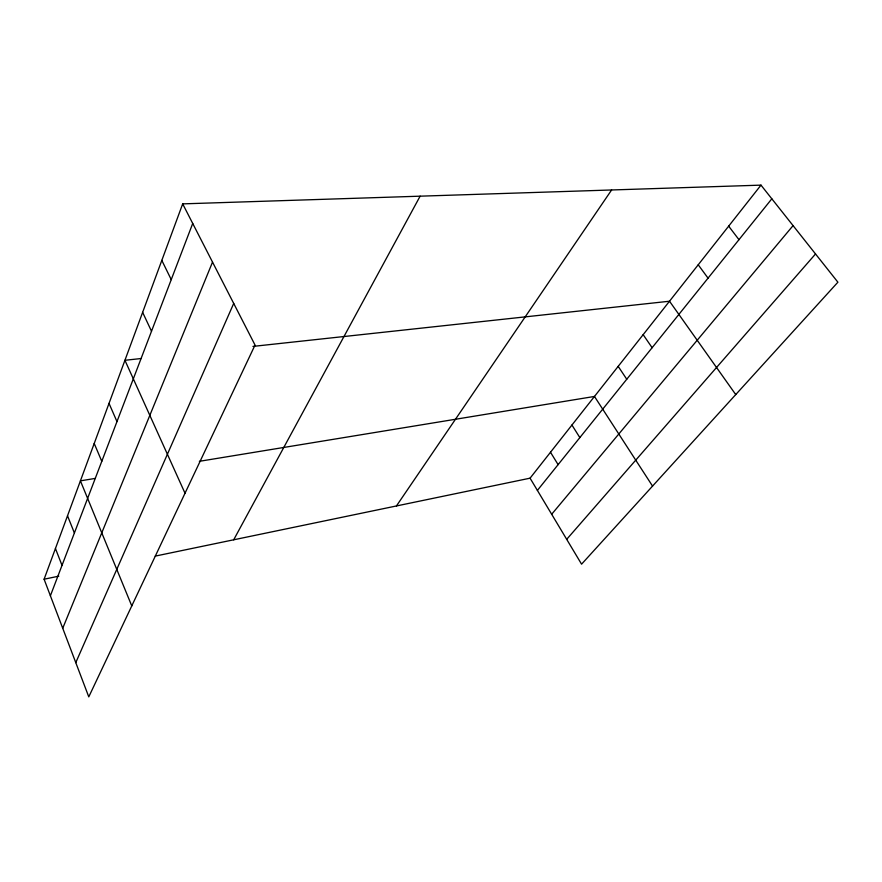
<?xml version="1.0" encoding="UTF-8"?>
<svg xmlns="http://www.w3.org/2000/svg" width="882" height="882" viewBox="0 0 882 882"><rect width="100%" height="100%" fill="white"/><g stroke="black" fill="none" stroke-linecap="round" stroke-linejoin="round"><path stroke-width="1.32" d="M182.684 203.874L255.041 345.06L88.784 696.868L44.1 579.22L182.684 203.874L760.99 185.132L837.9 282.196L581.569 564.171L530.071 478.176L760.99 185.132M50.395 595.78L192.717 223.444M62.732 628.26L212.529 262.097M75.775 662.625L233.708 303.43M233.686 539.806L420.119 196.179M396.437 505.959L611.612 189.972M537.392 490.403L771.827 198.814M551.68 514.261L793.072 225.616M566.696 539.332L815.53 253.961M44.1 579.22L58.807 576.155M155.221 556.112L530.071 478.176M95.146 478.43L80.416 480.844L131.771 605.912M199.365 461.319L594.468 396.448L652.548 486.092M141.186 358.522L124.935 360.286L185.022 493.236M252.936 346.406L669.515 301.225L735.742 394.574M728.664 226.156L738.973 239.684M698.224 264.787L708.048 278.15M643.154 334.664L652.118 347.706M618.183 366.361L626.76 379.238M571.944 425.047L579.849 437.593M550.5 452.257L558.108 464.638M161.825 260.388L171.24 279.627M142.63 312.349L151.506 331.246M109.026 403.383L116.975 421.596M94.22 443.47L101.783 461.341M67.517 515.783L74.397 532.993M55.445 548.505L62.016 565.384"/></g></svg>
